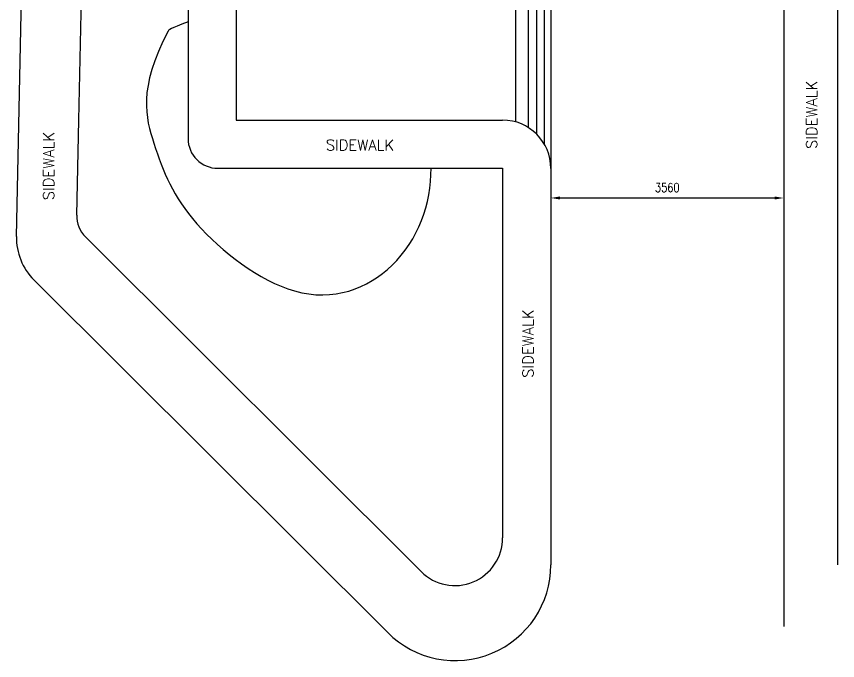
# Model space of a CAD drawing. Header units: millimetres. Extents: x 578722 to 786830, y -285467 to -73242.
# Drawn here: x 578727 to 592462, y -101446 to -90671 of the extents above; entities that cross this region are included whole.
import ezdxf

# ---------------------------------------------------------------- set-up
doc = ezdxf.new("R2010")
doc.units = ezdxf.units.MM
doc.header["$LTSCALE"] = 0.5
doc.layers.get('Defpoints').update_dxf_attribs({"color": 140})
for name, color, linetype in [('aa light', 7, 'Continuous'), ('DIMENSIONS', 3, 'Continuous'), ('DOORS', 2, 'Continuous'), ('GAP', 1, 'Continuous'), ('GRASS PATCH', 2, 'Continuous'), ('ROADS', 2, 'Continuous'), ('TEXT3', 3, 'Continuous'), ('WINDOWS', 2, 'Continuous')]:
    doc.layers.add(name, color=color, linetype=linetype)
doc.styles.add('SIMPLEX', font='simplex.shx', dxfattribs={"width": 0.8})
doc.dimstyles.new('DIM 300', dxfattribs={"dimscale": 300, "dimtxt": 1.5, "dimasz": 1.5, "dimexe": 0.18, "dimexo": 0.0625, "dimgap": 1, "dimtad": 1, "dimzin": 0, "dimdsep": 46, "dimtxsty": 'SIMPLEX', "dimcen": 0.09, "dimclrd": 256, "dimclre": 256, "dimclrt": 3, "dimadec": 0, "dimazin": 0, "dimtfac": 1, "dimtofl": 0, "dimtmove": 0, "dimatfit": 3, "dimfxl": 1, "dimtolj": 1, "dimtzin": 0, "dimarcsym": 0})

# ---------------------------------------------------------------- blocks, each defined once
blk = doc.blocks.new('*D152')
at = {"layer": 'Defpoints', "color": 0, "transparency": 16777216}
for p in [(170867, 30668), (174761, 30668), (174761, 30172)]:
    blk.add_point(p, dxfattribs=at)
at = {"layer": 'DIMENSIONS', "lineweight": -2, "transparency": 16777216}
for p, q in [((170867, 30661), (170867, 30154)), ((174761, 30661), (174761, 30154))]:
    blk.add_line(p, q, dxfattribs=at)
at = {"layer": 'DIMENSIONS', "color": 251, "lineweight": -2, "transparency": 16777216}
blk.add_line((171017, 30172), (174611, 30172), dxfattribs=at)
at = {"layer": 'DIMENSIONS', "color": 251, "transparency": 16777216}
for points in [[(171017, 30197), (171017, 30147), (170867, 30172)], [(174611, 30197), (174611, 30147), (174761, 30172)]]:
    blk.add_solid(points, dxfattribs=at)
at = {"layer": 'DIMENSIONS', "color": 250, "transparency": 16777216, "insert": (172814, 30347), "char_height": 150, "attachment_point": 5, "style": 'SIMPLEX'}
blk.add_mtext('\\A1;3560', dxfattribs=at)
blk = doc.blocks.new('1')
at = {"layer": 'DOORS', "color": 8}
for p, q in [((165604.389, 31473.928), (170060.789, 31473.928)), ((165298.389, 30667.928), (170060.789, 30667.928))]:
    blk.add_line(p, q, dxfattribs=at)
blk.add_arc((165298.389, 31167.928), 500, 180, 270, dxfattribs=at)
at = {"layer": 'GAP', "color": 8}
for p, q in [((170274.302, 35562.734), (170274.302, 31445.148)), ((170485.802, 35422.782), (170485.802, 31352.835)), ((170629.302, 35327.827), (170629.302, 31239.432)), ((170756.302, 35243.79), (170756.302, 31075.625)), ((170867.189, 35170.414), (170867.189, 30667.528))]:
    blk.add_line(p, q, dxfattribs=at)
at = {"layer": 'GRASS PATCH', "color": 8}
blk.add_open_spline([(164798.389, 33117.641), (164486, 33001.593), (163952.953, 31999.211), (164232.625, 30990.5), (164718.94, 29766.088), (166717.252, 28228.263), (168434.659, 28903.584), (168872.366, 30078.747), (168862.156, 30667.928)], degree=3, knots=[4848.799866519, 4848.799866519, 4848.799866519, 4848.799866519, 4872.671814906, 6136.68413923, 7535.602321101, 8965.321825716, 10568.040674725, 12305.290134713, 12305.290134713, 12305.290134713, 12305.290134713], dxfattribs=at)
at = {"layer": 'ROADS', "color": 8}
for p, q in [((161928, 29529.899), (162362.699, 49820.515)), ((162969.878, 31473.928), (163362.929, 49820.515)), ((175662.591, 35787.489), (175662.591, 24034.499)), ((174761.379, 34754.77), (174761.379, 23001.781)), ((162935.832, 29884.751), (162969.878, 31473.928)), ((170060.789, 30667.928), (170060.789, 24489.279)), ((170867.189, 30667.528), (170867.189, 24034.499)), ((163082.67, 29519.983), (168695.914, 23922.785)), ((162221.677, 28800.362), (168137.439, 22901.51))]:
    blk.add_line(p, q, dxfattribs=at)
for centre, radius, start, end in [((163435.717, 29874.042), 500, 178.7727024, 225.08201), ((162927.771, 29508.48), 1000, 178.7727024, 225.08201), ((169260.789, 24489.279), 800, 225.08201, 0), ((169267.189, 24034.499), 1600, 225.08201, 0)]:
    blk.add_arc(centre, radius, start, end, dxfattribs=at)
at = {"layer": 'WINDOWS', "color": 8}
for p, q in [((165604.389, 35402.013), (165604.389, 31473.928)), ((164798.389, 34868.675), (164798.389, 31167.928))]:
    blk.add_line(p, q, dxfattribs=at)
blk.add_arc((170060.789, 30667.528), 806.4, 0, 90, dxfattribs=at)
at = {"layer": 'TEXT3', "color": 8, "ltscale": 0.05, "style": 'SIMPLEX'}
for p in [(175319.447, 30992.409), (162557.569, 30134.909), (170575.137, 27165.358)]:
    blk.add_text('SIDEWALK', height=180, rotation=90, dxfattribs=at).set_placement(p)
blk.add_text('SIDEWALK', height=180, dxfattribs=at).set_placement((167103.418, 30967.203))
at = {"layer": 'DIMENSIONS', "color": 8}
dim = blk.add_linear_dim(base=(174761.379, 30171.82), p1=(170867.189, 30667.528), p2=(174761.379, 30667.528), text='3560', dimstyle='DIM 300', override={"dimscale": 100, "dimclrd": 251, "dimclrt": 250}, dxfattribs=at)
dim.commit()
dim.dimension.update_dxf_attribs({"geometry": '*D152', "text_midpoint": (172814.284, 30346.82)})

msp = doc.modelspace()

# ---------------------------------------------------------------- block references
at = {"layer": 'aa light', "color": 8}
msp.add_blockref('1', (416799.4, -123880.2), dxfattribs=at)

doc.saveas('drawing.dxf')
